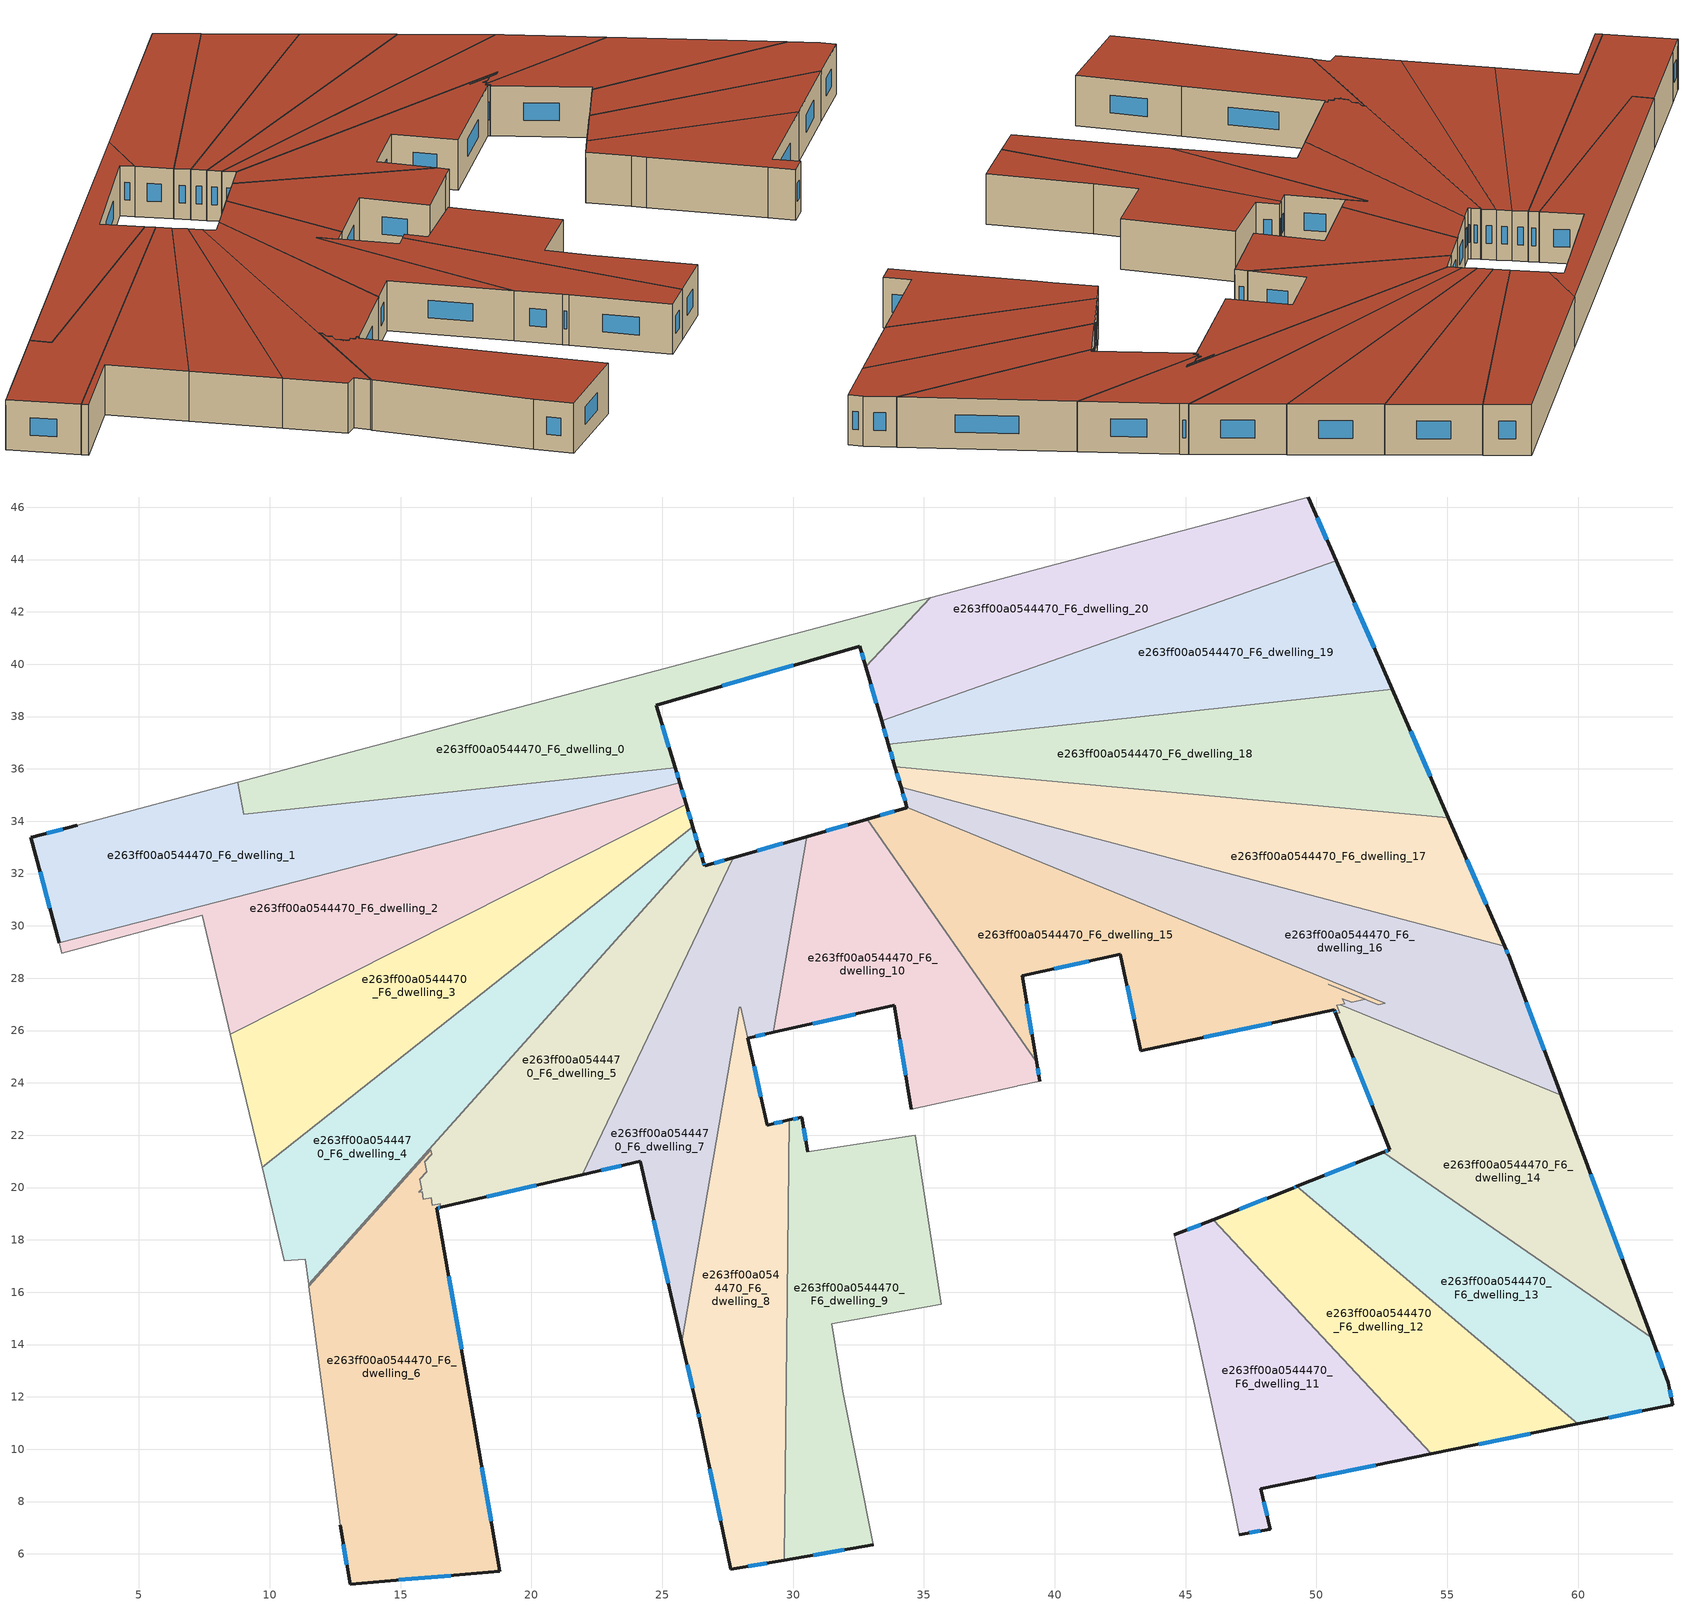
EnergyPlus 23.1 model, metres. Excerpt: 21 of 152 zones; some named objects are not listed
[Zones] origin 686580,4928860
e263ff00a0544470_F6_dwelling_0
 floor to e263ff00a0544470_F5_dwelling_0 (EU_floor_Construction): 35.23,42.54 32.77,39.91 32.54,40.69 24.77,38.44 25.49,36.05 9.01,34.26 8.79,35.49 z18
 wall outside (EU_wall_Construction): 25.49,36.05 24.77,38.44 32.54,40.69 32.77,39.91 z18:21
 wall to e263ff00a0544470_F6_dwelling_1 (EU_wall_Construction): 8.79,35.48 9.01,34.26 25.49,36.05 z18:21
 wall adiabatic (EU_wall_Construction): 35.23,42.54 8.79,35.49 z18:21
 wall to e263ff00a0544470_F6_dwelling_20 (EU_wall_Construction): 32.77,39.91 35.23,42.54 z18:21
 window (EU_Window_Construction): 32.62,40.43 32.7,40.16 / 27.3,39.17 30.02,39.96 / 25.26,36.82 25.01,37.66 z18.98:20.02
 roof outside (EU_roof_Construction): 32.77,39.91 35.23,42.54 8.79,35.49 9.01,34.26 25.49,36.05 24.77,38.44 32.54,40.69 z21
e263ff00a0544470_F6_dwelling_1
 floor to e263ff00a0544470_F5_dwelling_1 (EU_floor_Construction): 25.49,36.05 25.67,35.48 1.95,29.36 0.87,33.38 0.91,33.39 2.65,33.85 8.79,35.48 9.01,34.26 z18
 wall outside (EU_wall_Construction): 25.67,35.48 25.49,36.05 / 2.65,33.85 0.91,33.39 0.87,33.38 1.95,29.36 z18:21
 wall to e263ff00a0544470_F6_dwelling_2 (EU_wall_Construction): 1.95,29.36 25.67,35.48 z18:21
 wall adiabatic (EU_wall_Construction): 8.78,35.48 2.65,33.85 z18:21
 window (EU_Window_Construction): 25.61,35.66 25.55,35.86 / 1.22,32.07 1.6,30.67 / 2.09,33.7 1.47,33.54 z18.98:20.02
 roof outside (EU_roof_Construction): 25.67,35.48 25.49,36.05 9.01,34.26 8.79,35.48 2.65,33.85 0.91,33.39 0.87,33.38 1.95,29.36 z21
e263ff00a0544470_F6_dwelling_10
 floor to e263ff00a0544470_F5_dwelling_10 (EU_floor_Construction): 32.83,34.08 39.3,24.79 39.42,24.07 38.59,23.89 38.54,23.88 34.51,22.99 33.87,26.97 29.24,25.93 30.52,33.41 z18
 wall outside (EU_wall_Construction): 39.42,24.07 39.3,24.79 / 29.24,25.93 33.87,26.97 34.51,22.99 / 32.83,34.08 30.52,33.41 z18:21
 wall to e263ff00a0544470_F6_dwelling_15 (EU_wall_Construction): 39.3,24.79 32.83,34.08 z18:21
 wall adiabatic (EU_wall_Construction): 34.51,22.99 38.54,23.88 38.59,23.89 39.42,24.07 z18:21
 wall to e263ff00a0544470_F6_dwelling_7 (EU_wall_Construction): 30.52,33.41 29.24,25.93 z18:21
 window (EU_Window_Construction): 39.38,24.3 39.34,24.56 / 34.08,25.68 34.31,24.28 / 30.75,26.27 32.37,26.63 / 32.08,33.86 31.27,33.63 z18.98:20.02
 roof outside (EU_roof_Construction): 39.42,24.07 39.3,24.79 32.83,34.08 30.52,33.41 29.24,25.93 33.87,26.97 34.51,22.99 38.54,23.88 38.59,23.89 z21
e263ff00a0544470_F6_dwelling_11
 floor to e263ff00a0544470_F5_dwelling_11 (EU_floor_Construction): 46.06,18.78 54.39,9.83 47.87,8.5 48.23,6.95 47.05,6.74 46.74,8.26 45.3,14.9 45.12,15.72 44.57,18.19 z18
 wall outside (EU_wall_Construction): 46.06,18.78 44.57,18.19 / 47.05,6.74 48.23,6.95 47.87,8.5 54.39,9.83 z18:21
 wall adiabatic (EU_wall_Construction): 44.57,18.19 45.12,15.72 45.3,14.9 46.74,8.26 47.05,6.74 z18:21
 wall to e263ff00a0544470_F6_dwelling_12 (EU_wall_Construction): 54.39,9.83 46.06,18.78 z18:21
 window (EU_Window_Construction): 45.57,18.59 45.06,18.38 / 49.99,8.93 52.27,9.4 / 48.12,7.45 47.99,8 / 47.43,6.81 47.85,6.88 z18.98:20.02
 roof outside (EU_roof_Construction): 54.39,9.83 46.06,18.78 44.57,18.19 45.12,15.72 45.3,14.9 46.74,8.26 47.05,6.74 48.23,6.95 47.87,8.5 z21
e263ff00a0544470_F6_dwelling_12
 floor to e263ff00a0544470_F5_dwelling_12 (EU_floor_Construction): 59.98,10.97 54.39,9.83 46.06,18.78 49.09,19.98 49.25,20.04 z18
 wall outside (EU_wall_Construction): 49.25,20.04 49.09,19.98 46.06,18.78 / 54.39,9.83 59.98,10.97 z18:21
 wall to e263ff00a0544470_F6_dwelling_13 (EU_wall_Construction): 59.98,10.97 49.25,20.04 z18:21
 window (EU_Window_Construction): 49.2,20.02 49.15,20 / 56.21,10.2 58.16,10.6 / 48.11,19.59 47.04,19.17 z18.98:20.02
 roof outside (EU_roof_Construction): 59.98,10.97 49.25,20.04 49.09,19.98 46.06,18.78 54.39,9.83 z21
e263ff00a0544470_F6_dwelling_13
 floor to e263ff00a0544470_F5_dwelling_13 (EU_floor_Construction): 62.81,14.26 63.45,12.54 63.61,11.71 59.98,10.97 49.25,20.04 52.55,21.35 z18
 wall outside (EU_wall_Construction): 59.98,10.97 63.61,11.71 63.45,12.54 62.81,14.26 / 52.55,21.35 49.25,20.04 z18:21
 wall to e263ff00a0544470_F6_dwelling_14 (EU_wall_Construction): 62.81,14.26 52.55,21.35 z18:21
 window (EU_Window_Construction): 63.24,13.1 63.02,13.7 / 63.56,11.98 63.51,12.27 / 61.16,11.21 62.43,11.47 / 51.48,20.92 50.32,20.47 z18.98:20.02
 roof outside (EU_roof_Construction): 63.61,11.71 63.45,12.54 62.81,14.26 52.55,21.35 49.25,20.04 59.98,10.97 z21
e263ff00a0544470_F6_dwelling_14
 floor to e263ff00a0544470_F5_dwelling_14 (EU_floor_Construction): 59.35,23.53 62.81,14.26 52.55,21.35 52.8,21.45 50.74,26.65 50.89,26.68 50.78,26.96 50.91,26.99 z18
 wall outside (EU_wall_Construction): 50.74,26.65 52.8,21.45 52.55,21.35 / 62.81,14.26 59.35,23.53 z18:21
 wall to e263ff00a0544470_F6_dwelling_15 (EU_wall_Construction): 50.91,26.99 50.78,26.96 50.89,26.68 50.74,26.65 z18:21
 wall to e263ff00a0544470_F6_dwelling_16 (EU_wall_Construction): 59.35,23.53 50.91,26.99 z18:21
 window (EU_Window_Construction): 51.41,24.96 52.13,23.14 / 61.68,17.28 60.47,20.51 / 52.72,21.42 52.63,21.38 z18.98:20.02
 roof outside (EU_roof_Construction): 62.81,14.26 59.35,23.53 50.91,26.99 50.78,26.96 50.89,26.68 50.74,26.65 52.8,21.45 52.55,21.35 z21
e263ff00a0544470_F6_dwelling_15
 floor to e263ff00a0544470_F5_dwelling_15 (EU_floor_Construction): 50.46,27.76 51.86,27.19 51.34,27.08 51,27.22 51.07,27.02 50.78,26.96 50.89,26.68 50.74,26.65 50.68,26.79 43.28,25.23 42.51,28.91 38.75,28.09 39.3,24.79 32.83,34.08 34.35,34.52 34.35,34.53 52.62,27.04 52.36,26.99 z18
 wall outside (EU_wall_Construction): 34.35,34.53 34.35,34.52 32.83,34.08 / 39.3,24.79 38.75,28.09 42.51,28.91 43.28,25.23 50.68,26.79 50.74,26.65 z18:21
 wall to e263ff00a0544470_F6_dwelling_16 (EU_wall_Construction): 52.36,26.99 52.62,27.04 34.35,34.53 / 52.36,26.99 50.46,27.76 / 50.91,26.99 51.07,27.02 51,27.22 51.34,27.08 51.86,27.19 50.46,27.76 z18:21
 window (EU_Window_Construction): 50.7,26.74 50.72,26.69 / 45.69,25.74 48.28,26.28 / 42.76,27.71 43.03,26.43 / 39.98,28.36 41.29,28.64 / 39.13,25.86 38.93,27.02 / 33.86,34.38 33.33,34.22 z18.98:20.02
 roof outside (EU_roof_Construction): 52.36,26.99 52.62,27.04 34.35,34.53 34.35,34.52 32.83,34.08 39.3,24.79 38.75,28.09 42.51,28.91 43.28,25.23 50.68,26.79 50.74,26.65 50.89,26.68 50.78,26.96 51.07,27.02 51,27.22 51.34,27.08 51.86,27.19 50.46,27.76 z21
e263ff00a0544470_F6_dwelling_16
 floor to e263ff00a0544470_F5_dwelling_16 (EU_floor_Construction): 57.19,29.23 57.38,28.79 59.35,23.53 50.91,26.99 51.07,27.02 51,27.22 51.34,27.08 51.86,27.19 50.46,27.77 52.36,26.99 52.62,27.04 34.35,34.53 34.13,35.29 z18
 wall outside (EU_wall_Construction): 34.13,35.29 34.35,34.53 / 59.35,23.53 57.38,28.79 57.19,29.23 z18:21
 wall to e263ff00a0544470_F6_dwelling_17 (EU_wall_Construction): 57.19,29.23 34.13,35.29 z18:21
 window (EU_Window_Construction): 34.2,35.04 34.28,34.78 / 57.32,28.93 57.25,29.09 / 58.71,25.24 58.02,27.08 z18.98:20.02
 roof outside (EU_roof_Construction): 59.35,23.53 57.38,28.79 57.19,29.23 34.13,35.29 34.35,34.53 52.62,27.04 52.36,26.99 50.46,27.77 51.86,27.19 51.34,27.08 51,27.22 51.07,27.02 50.91,26.99 z21
e263ff00a0544470_F6_dwelling_17
 floor to e263ff00a0544470_F5_dwelling_17 (EU_floor_Construction): 55.05,34.13 57.19,29.23 34.13,35.29 33.89,36.09 z18
 wall outside (EU_wall_Construction): 33.89,36.09 34.13,35.29 / 57.19,29.23 55.05,34.13 z18:21
 wall to e263ff00a0544470_F6_dwelling_18 (EU_wall_Construction): 55.05,34.13 33.89,36.09 z18:21
 window (EU_Window_Construction): 33.97,35.83 34.05,35.55 / 56.49,30.82 55.74,32.53 z18.98:20.02
 roof outside (EU_roof_Construction): 57.19,29.23 55.05,34.13 33.89,36.09 34.13,35.29 z21
e263ff00a0544470_F6_dwelling_18
 floor to e263ff00a0544470_F5_dwelling_18 (EU_floor_Construction): 52.9,39.04 55.05,34.13 33.89,36.09 33.65,36.93 z18
 wall outside (EU_wall_Construction): 33.65,36.93 33.89,36.09 / 55.05,34.13 52.9,39.04 z18:21
 wall to e263ff00a0544470_F6_dwelling_19 (EU_wall_Construction): 52.9,39.04 33.65,36.93 z18:21
 window (EU_Window_Construction): 33.73,36.66 33.81,36.36 / 54.35,35.72 53.6,37.44 z18.98:20.02
 roof outside (EU_roof_Construction): 55.05,34.13 52.9,39.04 33.65,36.93 33.89,36.09 z21
e263ff00a0544470_F6_dwelling_19
 floor to e263ff00a0544470_F5_dwelling_19 (EU_floor_Construction): 50.75,43.95 52.9,39.04 33.65,36.93 33.38,37.83 z18
 wall outside (EU_wall_Construction): 33.38,37.83 33.65,36.93 / 52.9,39.04 50.75,43.95 z18:21
 wall to e263ff00a0544470_F6_dwelling_20 (EU_wall_Construction): 50.75,43.95 33.38,37.83 z18:21
 window (EU_Window_Construction): 33.47,37.54 33.56,37.22 / 52.2,40.64 51.45,42.35 z18.98:20.02
 roof outside (EU_roof_Construction): 52.9,39.04 50.75,43.95 33.38,37.83 33.65,36.93 z21
e263ff00a0544470_F6_dwelling_2
 floor to e263ff00a0544470_F5_dwelling_2 (EU_floor_Construction): 25.67,35.48 25.92,34.64 8.5,25.86 7.42,30.4 2.06,28.95 1.95,29.36 z18
 wall outside (EU_wall_Construction): 25.92,34.64 25.67,35.48 z18:21
 wall adiabatic (EU_wall_Construction): 1.95,29.36 2.06,28.95 7.42,30.4 8.5,25.86 z18:21
 wall to e263ff00a0544470_F6_dwelling_3 (EU_wall_Construction): 8.5,25.86 25.92,34.64 z18:21
 window (EU_Window_Construction): 25.84,34.91 25.75,35.21 z18.98:20.02
 roof outside (EU_roof_Construction): 25.92,34.64 25.67,35.48 1.95,29.36 2.06,28.95 7.42,30.4 8.5,25.86 z21
e263ff00a0544470_F6_dwelling_20
 floor to e263ff00a0544470_F5_dwelling_20 (EU_floor_Construction): 49.68,46.39 50.75,43.95 33.38,37.83 32.77,39.91 35.23,42.54 z18
 wall outside (EU_wall_Construction): 32.77,39.91 33.38,37.83 / 50.75,43.95 49.68,46.39 z18:21
 wall adiabatic (EU_wall_Construction): 49.68,46.39 35.23,42.54 z18:21
 window (EU_Window_Construction): 32.97,39.23 33.18,38.51 / 50.4,44.75 50.03,45.6 z18.98:20.02
 roof outside (EU_roof_Construction): 50.75,43.95 49.68,46.39 35.23,42.54 32.77,39.91 33.38,37.83 z21
e263ff00a0544470_F6_dwelling_3
 floor to e263ff00a0544470_F5_dwelling_3 (EU_floor_Construction): 25.92,34.64 26.17,33.79 9.71,20.77 8.5,25.86 z18
 wall outside (EU_wall_Construction): 26.17,33.79 25.92,34.64 z18:21
 wall to e263ff00a0544470_F6_dwelling_4 (EU_wall_Construction): 9.71,20.77 26.17,33.79 z18:21
 wall adiabatic (EU_wall_Construction): 8.5,25.86 9.71,20.77 z18:21
 window (EU_Window_Construction): 26.09,34.07 26,34.37 z18.98:20.02
 roof outside (EU_roof_Construction): 26.17,33.79 25.92,34.64 8.5,25.86 9.71,20.77 z21
e263ff00a0544470_F6_dwelling_4
 floor to e263ff00a0544470_F5_dwelling_4 (EU_floor_Construction): 26.17,33.79 26.41,33.01 11.49,16.3 11.36,17.26 10.55,17.21 9.71,20.77 z18
 wall outside (EU_wall_Construction): 26.41,33.01 26.17,33.79 z18:21
 wall to e263ff00a0544470_F6_dwelling_5 (EU_wall_Construction): 11.49,16.3 26.41,33.01 z18:21
 wall adiabatic (EU_wall_Construction): 9.71,20.77 10.55,17.21 11.36,17.26 11.49,16.3 z18:21
 window (EU_Window_Construction): 26.33,33.27 26.25,33.54 z18.98:20.02
 roof outside (EU_roof_Construction): 11.49,16.3 26.41,33.01 26.17,33.79 9.71,20.77 10.55,17.21 11.36,17.26 z21
e263ff00a0544470_F6_dwelling_5
 floor to e263ff00a0544470_F5_dwelling_5 (EU_floor_Construction): 27.72,32.61 21.95,20.49 16.54,19.24 16.51,19.39 16.22,19.32 16.17,19.62 15.88,19.55 15.83,19.85 15.7,19.82 15.81,19.94 15.74,20.32 16,20.6 15.93,20.98 16.19,21.26 16.16,21.45 11.5,16.23 11.49,16.3 26.41,33.01 26.42,32.96 26.58,32.45 26.62,32.29 z18
 wall outside (EU_wall_Construction): 26.57,32.45 26.42,32.96 26.41,33.01 / 27.72,32.61 26.62,32.29 26.58,32.45 / 16.54,19.24 21.95,20.49 z18:21
 wall to e263ff00a0544470_F6_dwelling_7 (EU_wall_Construction): 21.95,20.49 27.72,32.61 z18:21
 wall to e263ff00a0544470_F6_dwelling_6 (EU_wall_Construction): 11.5,16.23 16.16,21.45 16.19,21.26 15.93,20.98 16,20.6 15.74,20.32 15.81,19.94 15.7,19.82 15.83,19.85 15.88,19.55 16.17,19.62 16.22,19.32 16.51,19.39 16.54,19.24 z18:21
 wall adiabatic (EU_wall_Construction): 11.49,16.3 11.5,16.23 z18:21
 window (EU_Window_Construction): 26.53,32.62 26.47,32.79 / 26.61,32.34 26.59,32.4 / 27.37,32.5 26.98,32.39 / 18.3,19.65 20.19,20.08 z18.98:20.02
 roof outside (EU_roof_Construction): 21.95,20.49 27.72,32.61 26.62,32.29 26.58,32.45 26.42,32.96 26.41,33.01 11.49,16.3 11.5,16.23 16.16,21.45 16.19,21.26 15.93,20.98 16,20.6 15.74,20.32 15.81,19.94 15.7,19.82 15.83,19.85 15.88,19.55 16.17,19.62 16.22,19.32 16.51,19.39 16.54,19.24 z21
e263ff00a0544470_F6_dwelling_6
 floor to e263ff00a0544470_F5_dwelling_6 (EU_floor_Construction): 16.19,21.26 15.93,20.98 16,20.6 15.74,20.32 15.81,19.94 15.7,19.82 15.83,19.85 15.88,19.55 16.17,19.62 16.22,19.32 16.51,19.39 16.54,19.24 16.39,19.21 17.78,11.23 18.78,5.33 13.07,4.85 12.69,7.09 11.5,16.23 16.16,21.45 z18
 wall outside (EU_wall_Construction): 12.69,7.09 13.07,4.85 18.78,5.33 17.78,11.23 16.39,19.21 16.54,19.24 z18:21
 wall adiabatic (EU_wall_Construction): 11.5,16.23 12.69,7.09 z18:21
 window (EU_Window_Construction): 16.44,19.22 16.49,19.23 / 17.33,13.83 16.85,16.61 / 18.46,7.25 18.11,9.31 / 14.93,5.01 16.93,5.17 / 12.82,6.36 12.95,5.58 z18.98:20.02
 roof outside (EU_roof_Construction): 18.78,5.33 17.78,11.23 16.39,19.21 16.54,19.24 16.51,19.39 16.22,19.32 16.17,19.62 15.88,19.55 15.83,19.85 15.7,19.82 15.81,19.94 15.74,20.32 16,20.6 15.93,20.98 16.19,21.26 16.16,21.45 11.5,16.23 12.69,7.09 13.07,4.85 z21
e263ff00a0544470_F6_dwelling_7
 floor to e263ff00a0544470_F5_dwelling_7 (EU_floor_Construction): 30.52,33.41 29.24,25.93 28.26,25.71 28,26.89 27.94,26.89 25.75,14.09 24.16,21 21.95,20.49 27.72,32.61 z18
 wall outside (EU_wall_Construction): 30.52,33.41 27.72,32.61 / 28.26,25.71 29.24,25.93 / 21.95,20.49 24.16,21 25.75,14.09 z18:21
 wall to e263ff00a0544470_F6_dwelling_8 (EU_wall_Construction): 25.75,14.09 27.94,26.89 28,26.89 28.26,25.71 z18:21
 window (EU_Window_Construction): 29.61,33.15 28.63,32.87 / 28.58,25.78 28.93,25.86 / 24.68,18.75 25.24,16.33 / 22.67,20.66 23.44,20.83 z18.98:20.02
 roof outside (EU_roof_Construction): 25.75,14.09 27.94,26.89 28,26.89 28.26,25.71 29.24,25.93 30.52,33.41 27.72,32.61 21.95,20.49 24.16,21 z21
e263ff00a0544470_F6_dwelling_8
 floor to e263ff00a0544470_F5_dwelling_8 (EU_floor_Construction): 28,26.89 29.01,22.39 29.86,22.58 29.67,5.76 27.61,5.41 26.43,11.11 26.35,11.48 25.75,14.09 27.94,26.89 z18
 wall outside (EU_wall_Construction): 25.75,14.09 26.35,11.48 26.43,11.11 27.61,5.41 29.67,5.76 / 29.86,22.58 29.01,22.39 28.27,25.71 z18:21
 wall to e263ff00a0544470_F6_dwelling_9 (EU_wall_Construction): 29.67,5.76 29.86,22.58 z18:21
 window (EU_Window_Construction): 26.82,9.26 27.23,7.26 / 26.38,11.36 26.41,11.23 / 25.95,13.24 26.16,12.33 / 28.77,23.47 28.51,24.63 / 29.59,22.52 29.29,22.45 / 28.28,5.53 29,5.65 z18.98:20.02
 roof outside (EU_roof_Construction): 29.67,5.76 29.86,22.58 29.01,22.39 28,26.89 27.94,26.89 25.75,14.09 26.35,11.48 26.43,11.11 27.61,5.41 z21
e263ff00a0544470_F6_dwelling_9
 floor to e263ff00a0544470_F5_dwelling_9 (EU_floor_Construction): 34.67,21.99 35.67,15.55 31.47,14.79 31.89,12.22 33.07,6.35 29.67,5.76 29.86,22.58 30.32,22.69 30.56,21.36 z18
 wall outside (EU_wall_Construction): 29.67,5.76 33.07,6.35 / 30.56,21.36 30.32,22.69 29.86,22.58 z18:21
 wall adiabatic (EU_wall_Construction): 33.07,6.35 31.89,12.22 31.47,14.79 35.67,15.55 34.67,21.99 30.56,21.36 z18:21
 window (EU_Window_Construction): 30.78,5.95 31.96,6.16 / 30.17,22.66 30.01,22.62 / 30.49,21.79 30.4,22.26 z18.98:20.02
 roof outside (EU_roof_Construction): 33.07,6.35 31.89,12.22 31.47,14.79 35.67,15.55 34.67,21.99 30.56,21.36 30.32,22.69 29.86,22.58 29.67,5.76 z21
[Building]
EU S2 Campaign: North Axis=0; Terrain=City; Solar Distribution=FullExterior
[Site:Location]
Bologna: Latitude=44.5; Longitude=11.25; Time Zone=1; Elevation=37
[SizingPeriod:WeatherFileDays]
AnnualSizingPeriod: Begin Month=1; Begin Day of Month=1; End Month=12; End Day of Month=31; Day of Week for Start Day=Monday; Use Weather File Daylight Saving Period=No; Use Weather File Rain and Snow Indicators=No
[MATERIAL]
EU_InternalMass_Material: Roughness=MediumRough; Thickness=0.1; Conductivity=1; Density=1800; Specific Heat=900; Thermal Absorptance=0.9; Solar Absorptance=0.7; Visible Absorptance=0.7
[MATERIAL:NOMASS] Roughness=MediumRough; Thermal Absorptance=0.9; Solar Absorptance=0.7; Visible Absorptance=0.7
Name | Thermal Resistance
EU_wall_NoMass | 0.905828
EU_roof_NoMass | 0.37593
EU_floor_NoMass | 0.67114
[WINDOWMATERIAL:SIMPLEGLAZINGSYSTEM]
EU_Window_SimpleGlazing: UFactor=4.52486; Solar Heat Gain Coefficient=0.85; Visible Transmittance=0.85
[CONSTRUCTION]
EU_wall_Construction: EU_wall_NoMass
EU_roof_Construction: EU_roof_NoMass
EU_floor_Construction: EU_floor_NoMass
EU_Window_Construction: EU_Window_SimpleGlazing
EU_InternalMass_Construction: EU_InternalMass_Material
[ZONE] Type=1; Multiplier=1; Ceiling Height=autocalculate; Floor Area=autocalculate; Part of Total Floor Area=Yes
Name | Volume
e263ff00a0544470_F6_dwelling_0 | 159.512
e263ff00a0544470_F6_dwelling_1 | 189.717
e263ff00a0544470_F6_dwelling_10 | 166.035
e263ff00a0544470_F6_dwelling_11 | 151.511
e263ff00a0544470_F6_dwelling_12 | 153.279
e263ff00a0544470_F6_dwelling_13 | 161.728
e263ff00a0544470_F6_dwelling_14 | 168.712
e263ff00a0544470_F6_dwelling_15 | 197.116
e263ff00a0544470_F6_dwelling_16 | 191.826
e263ff00a0544470_F6_dwelling_17 | 174.618
e263ff00a0544470_F6_dwelling_18 | 174.612
e263ff00a0544470_F6_dwelling_19 | 174.643
e263ff00a0544470_F6_dwelling_2 | 174.596
e263ff00a0544470_F6_dwelling_20 | 174.598
e263ff00a0544470_F6_dwelling_3 | 174.573
e263ff00a0544470_F6_dwelling_4 | 171.186
e263ff00a0544470_F6_dwelling_5 | 164.773
e263ff00a0544470_F6_dwelling_6 | 228.365
e263ff00a0544470_F6_dwelling_7 | 165.778
e263ff00a0544470_F6_dwelling_8 | 173.911
e263ff00a0544470_F6_dwelling_9 | 175.679
[INTERNALMASS] Construction=EU_InternalMass_Construction
Name | Zone or ZoneList | Surface Area
e263ff00a0544470_F6_dwelling_0_EU_InternalMass | e263ff00a0544470_F6_dwelling_0 | 53.1705
e263ff00a0544470_F6_dwelling_1_EU_InternalMass | e263ff00a0544470_F6_dwelling_1 | 63.2397
e263ff00a0544470_F6_dwelling_2_EU_InternalMass | e263ff00a0544470_F6_dwelling_2 | 58.1989
e263ff00a0544470_F6_dwelling_3_EU_InternalMass | e263ff00a0544470_F6_dwelling_3 | 58.1907
e263ff00a0544470_F6_dwelling_4_EU_InternalMass | e263ff00a0544470_F6_dwelling_4 | 57.0618
e263ff00a0544470_F6_dwelling_5_EU_InternalMass | e263ff00a0544470_F6_dwelling_5 | 54.9228
e263ff00a0544470_F6_dwelling_6_EU_InternalMass | e263ff00a0544470_F6_dwelling_6 | 76.119
e263ff00a0544470_F6_dwelling_7_EU_InternalMass | e263ff00a0544470_F6_dwelling_7 | 55.26
e263ff00a0544470_F6_dwelling_8_EU_InternalMass | e263ff00a0544470_F6_dwelling_8 | 57.9711
e263ff00a0544470_F6_dwelling_9_EU_InternalMass | e263ff00a0544470_F6_dwelling_9 | 58.561
e263ff00a0544470_F6_dwelling_10_EU_InternalMass | e263ff00a0544470_F6_dwelling_10 | 55.3426
e263ff00a0544470_F6_dwelling_11_EU_InternalMass | e263ff00a0544470_F6_dwelling_11 | 50.5046
e263ff00a0544470_F6_dwelling_12_EU_InternalMass | e263ff00a0544470_F6_dwelling_12 | 51.0924
e263ff00a0544470_F6_dwelling_13_EU_InternalMass | e263ff00a0544470_F6_dwelling_13 | 53.908
e263ff00a0544470_F6_dwelling_14_EU_InternalMass | e263ff00a0544470_F6_dwelling_14 | 56.2349
e263ff00a0544470_F6_dwelling_15_EU_InternalMass | e263ff00a0544470_F6_dwelling_15 | 65.7044
e263ff00a0544470_F6_dwelling_16_EU_InternalMass | e263ff00a0544470_F6_dwelling_16 | 63.9426
e263ff00a0544470_F6_dwelling_17_EU_InternalMass | e263ff00a0544470_F6_dwelling_17 | 58.2062
e263ff00a0544470_F6_dwelling_18_EU_InternalMass | e263ff00a0544470_F6_dwelling_18 | 58.2036
e263ff00a0544470_F6_dwelling_19_EU_InternalMass | e263ff00a0544470_F6_dwelling_19 | 58.2146
e263ff00a0544470_F6_dwelling_20_EU_InternalMass | e263ff00a0544470_F6_dwelling_20 | 58.1995
[OTHEREQUIPMENT] Fuel Type=Electricity; Design Level Calculation Method=Watts/Area; Power per Zone Floor Area=1; Fraction Latent=0; Fraction Radiant=0; Fraction Lost=0; Carbon Dioxide Generation Rate=0; EndUse Subcategory=EU_Step8_InternalGains
Name | Zone or ZoneList or Space or SpaceList | Schedule
EU_Step8_InternalGain_e263ff00a0544470_F6_dwelling_0_f000 | e263ff00a0544470_F6_dwelling_0 | EU_Step8_GainSchedule_e263ff00a0544470_F6_dwelling_0_f000
EU_Step8_InternalGain_e263ff00a0544470_F6_dwelling_1_f000 | e263ff00a0544470_F6_dwelling_1 | EU_Step8_GainSchedule_e263ff00a0544470_F6_dwelling_1_f000
EU_Step8_InternalGain_e263ff00a0544470_F6_dwelling_2_f000 | e263ff00a0544470_F6_dwelling_2 | EU_Step8_GainSchedule_e263ff00a0544470_F6_dwelling_2_f000
EU_Step8_InternalGain_e263ff00a0544470_F6_dwelling_3_f000 | e263ff00a0544470_F6_dwelling_3 | EU_Step8_GainSchedule_e263ff00a0544470_F6_dwelling_3_f000
EU_Step8_InternalGain_e263ff00a0544470_F6_dwelling_4_f000 | e263ff00a0544470_F6_dwelling_4 | EU_Step8_GainSchedule_e263ff00a0544470_F6_dwelling_4_f000
EU_Step8_InternalGain_e263ff00a0544470_F6_dwelling_5_f000 | e263ff00a0544470_F6_dwelling_5 | EU_Step8_GainSchedule_e263ff00a0544470_F6_dwelling_5_f000
EU_Step8_InternalGain_e263ff00a0544470_F6_dwelling_6_f000 | e263ff00a0544470_F6_dwelling_6 | EU_Step8_GainSchedule_e263ff00a0544470_F6_dwelling_6_f000
EU_Step8_InternalGain_e263ff00a0544470_F6_dwelling_7_f000 | e263ff00a0544470_F6_dwelling_7 | EU_Step8_GainSchedule_e263ff00a0544470_F6_dwelling_7_f000
EU_Step8_InternalGain_e263ff00a0544470_F6_dwelling_8_f000 | e263ff00a0544470_F6_dwelling_8 | EU_Step8_GainSchedule_e263ff00a0544470_F6_dwelling_8_f000
EU_Step8_InternalGain_e263ff00a0544470_F6_dwelling_9_f000 | e263ff00a0544470_F6_dwelling_9 | EU_Step8_GainSchedule_e263ff00a0544470_F6_dwelling_9_f000
EU_Step8_InternalGain_e263ff00a0544470_F6_dwelling_10_f000 | e263ff00a0544470_F6_dwelling_10 | EU_Step8_GainSchedule_e263ff00a0544470_F6_dwelling_10_f000
EU_Step8_InternalGain_e263ff00a0544470_F6_dwelling_11_f000 | e263ff00a0544470_F6_dwelling_11 | EU_Step8_GainSchedule_e263ff00a0544470_F6_dwelling_11_f000
EU_Step8_InternalGain_e263ff00a0544470_F6_dwelling_12_f000 | e263ff00a0544470_F6_dwelling_12 | EU_Step8_GainSchedule_e263ff00a0544470_F6_dwelling_12_f000
EU_Step8_InternalGain_e263ff00a0544470_F6_dwelling_13_f000 | e263ff00a0544470_F6_dwelling_13 | EU_Step8_GainSchedule_e263ff00a0544470_F6_dwelling_13_f000
EU_Step8_InternalGain_e263ff00a0544470_F6_dwelling_14_f000 | e263ff00a0544470_F6_dwelling_14 | EU_Step8_GainSchedule_e263ff00a0544470_F6_dwelling_14_f000
EU_Step8_InternalGain_e263ff00a0544470_F6_dwelling_15_f000 | e263ff00a0544470_F6_dwelling_15 | EU_Step8_GainSchedule_e263ff00a0544470_F6_dwelling_15_f000
EU_Step8_InternalGain_e263ff00a0544470_F6_dwelling_16_f000 | e263ff00a0544470_F6_dwelling_16 | EU_Step8_GainSchedule_e263ff00a0544470_F6_dwelling_16_f000
EU_Step8_InternalGain_e263ff00a0544470_F6_dwelling_17_f000 | e263ff00a0544470_F6_dwelling_17 | EU_Step8_GainSchedule_e263ff00a0544470_F6_dwelling_17_f000
EU_Step8_InternalGain_e263ff00a0544470_F6_dwelling_18_f000 | e263ff00a0544470_F6_dwelling_18 | EU_Step8_GainSchedule_e263ff00a0544470_F6_dwelling_18_f000
EU_Step8_InternalGain_e263ff00a0544470_F6_dwelling_19_f000 | e263ff00a0544470_F6_dwelling_19 | EU_Step8_GainSchedule_e263ff00a0544470_F6_dwelling_19_f000
EU_Step8_InternalGain_e263ff00a0544470_F6_dwelling_20_f000 | e263ff00a0544470_F6_dwelling_20 | EU_Step8_GainSchedule_e263ff00a0544470_F6_dwelling_20_f000
[ZONEVENTILATION:DESIGNFLOWRATE] Schedule=EU_AlwaysOn; Design Flow Rate Calculation Method=AirChanges/Hour; Air Changes per Hour=0.73129; Ventilation Type=Natural; Fan Pressure Rise=0; Fan Total Efficiency=1; Constant Term Coefficient=1; Temperature Term Coefficient=0; Velocity Term Coefficient=0; Velocity Squared Term Coefficient=0; Minimum Indoor Temperature=-100; Maximum Indoor Temperature=100; Delta Temperature=-100; Minimum Outdoor Temperature=-100; Maximum Outdoor Temperature=100; Maximum Wind Speed=40
Name | Zone or ZoneList or Space or SpaceList
EU_ConstantAir_e263ff00a0544470_F6_dwelling_0 | e263ff00a0544470_F6_dwelling_0
EU_ConstantAir_e263ff00a0544470_F6_dwelling_1 | e263ff00a0544470_F6_dwelling_1
EU_ConstantAir_e263ff00a0544470_F6_dwelling_2 | e263ff00a0544470_F6_dwelling_2
EU_ConstantAir_e263ff00a0544470_F6_dwelling_3 | e263ff00a0544470_F6_dwelling_3
EU_ConstantAir_e263ff00a0544470_F6_dwelling_4 | e263ff00a0544470_F6_dwelling_4
EU_ConstantAir_e263ff00a0544470_F6_dwelling_5 | e263ff00a0544470_F6_dwelling_5
EU_ConstantAir_e263ff00a0544470_F6_dwelling_6 | e263ff00a0544470_F6_dwelling_6
EU_ConstantAir_e263ff00a0544470_F6_dwelling_7 | e263ff00a0544470_F6_dwelling_7
EU_ConstantAir_e263ff00a0544470_F6_dwelling_8 | e263ff00a0544470_F6_dwelling_8
EU_ConstantAir_e263ff00a0544470_F6_dwelling_9 | e263ff00a0544470_F6_dwelling_9
EU_ConstantAir_e263ff00a0544470_F6_dwelling_10 | e263ff00a0544470_F6_dwelling_10
EU_ConstantAir_e263ff00a0544470_F6_dwelling_11 | e263ff00a0544470_F6_dwelling_11
EU_ConstantAir_e263ff00a0544470_F6_dwelling_12 | e263ff00a0544470_F6_dwelling_12
EU_ConstantAir_e263ff00a0544470_F6_dwelling_13 | e263ff00a0544470_F6_dwelling_13
EU_ConstantAir_e263ff00a0544470_F6_dwelling_14 | e263ff00a0544470_F6_dwelling_14
EU_ConstantAir_e263ff00a0544470_F6_dwelling_15 | e263ff00a0544470_F6_dwelling_15
EU_ConstantAir_e263ff00a0544470_F6_dwelling_16 | e263ff00a0544470_F6_dwelling_16
EU_ConstantAir_e263ff00a0544470_F6_dwelling_17 | e263ff00a0544470_F6_dwelling_17
EU_ConstantAir_e263ff00a0544470_F6_dwelling_18 | e263ff00a0544470_F6_dwelling_18
EU_ConstantAir_e263ff00a0544470_F6_dwelling_19 | e263ff00a0544470_F6_dwelling_19
EU_ConstantAir_e263ff00a0544470_F6_dwelling_20 | e263ff00a0544470_F6_dwelling_20
[HVACTEMPLATE:ZONE:IDEALLOADSAIRSYSTEM] System Availability Schedule=EU_AlwaysOn; Maximum Heating Supply Air Temperature=50; Minimum Cooling Supply Air Temperature=13; Maximum Heating Supply Air Humidity Ratio=0.0156; Minimum Cooling Supply Air Humidity Ratio=0.0077; Heating Limit=NoLimit; Cooling Limit=NoLimit; Heating Availability Schedule=EU_AlwaysOn; Cooling Availability Schedule=EU_CoolingOff; Dehumidification Control Type=ConstantSensibleHeatRatio; Cooling Sensible Heat Ratio=0.7; Dehumidification Setpoint=60; Humidification Control Type=None; Humidification Setpoint=30; Outdoor Air Method=None; Outdoor Air Flow Rate per Person=0.00944; Outdoor Air Flow Rate per Zone Floor Area=0; Outdoor Air Flow Rate per Zone=0; Demand Controlled Ventilation Type=None; Outdoor Air Economizer Type=NoEconomizer; Heat Recovery Type=None; Sensible Heat Recovery Effectiveness=0.7; Latent Heat Recovery Effectiveness=0.65
Name | Template Thermostat
e263ff00a0544470_F6_dwelling_0 | EU_HeatOnly_e263ff00a0544470_F6_dwelling_0
e263ff00a0544470_F6_dwelling_1 | EU_HeatOnly_e263ff00a0544470_F6_dwelling_1
e263ff00a0544470_F6_dwelling_2 | EU_HeatOnly_e263ff00a0544470_F6_dwelling_2
e263ff00a0544470_F6_dwelling_3 | EU_HeatOnly_e263ff00a0544470_F6_dwelling_3
e263ff00a0544470_F6_dwelling_4 | EU_HeatOnly_e263ff00a0544470_F6_dwelling_4
e263ff00a0544470_F6_dwelling_5 | EU_HeatOnly_e263ff00a0544470_F6_dwelling_5
e263ff00a0544470_F6_dwelling_6 | EU_HeatOnly_e263ff00a0544470_F6_dwelling_6
e263ff00a0544470_F6_dwelling_7 | EU_HeatOnly_e263ff00a0544470_F6_dwelling_7
e263ff00a0544470_F6_dwelling_8 | EU_HeatOnly_e263ff00a0544470_F6_dwelling_8
e263ff00a0544470_F6_dwelling_9 | EU_HeatOnly_e263ff00a0544470_F6_dwelling_9
e263ff00a0544470_F6_dwelling_10 | EU_HeatOnly_e263ff00a0544470_F6_dwelling_10
e263ff00a0544470_F6_dwelling_11 | EU_HeatOnly_e263ff00a0544470_F6_dwelling_11
e263ff00a0544470_F6_dwelling_12 | EU_HeatOnly_e263ff00a0544470_F6_dwelling_12
e263ff00a0544470_F6_dwelling_13 | EU_HeatOnly_e263ff00a0544470_F6_dwelling_13
e263ff00a0544470_F6_dwelling_14 | EU_HeatOnly_e263ff00a0544470_F6_dwelling_14
e263ff00a0544470_F6_dwelling_15 | EU_HeatOnly_e263ff00a0544470_F6_dwelling_15
e263ff00a0544470_F6_dwelling_16 | EU_HeatOnly_e263ff00a0544470_F6_dwelling_16
e263ff00a0544470_F6_dwelling_17 | EU_HeatOnly_e263ff00a0544470_F6_dwelling_17
e263ff00a0544470_F6_dwelling_18 | EU_HeatOnly_e263ff00a0544470_F6_dwelling_18
e263ff00a0544470_F6_dwelling_19 | EU_HeatOnly_e263ff00a0544470_F6_dwelling_19
e263ff00a0544470_F6_dwelling_20 | EU_HeatOnly_e263ff00a0544470_F6_dwelling_20
[SIZING:ZONE] Zone Cooling Design Supply Air Temperature Input Method=SupplyAirTemperature; Zone Cooling Design Supply Air Temperature=13; Zone Heating Design Supply Air Temperature Input Method=SupplyAirTemperature; Zone Heating Design Supply Air Temperature=50; Zone Cooling Design Supply Air Humidity Ratio=0.008; Zone Heating Design Supply Air Humidity Ratio=0.008; Cooling Design Air Flow Method=DesignDay; Cooling Design Air Flow Rate=0; Cooling Minimum Air Flow per Zone Floor Area=0.000762; Cooling Minimum Air Flow=0; Cooling Minimum Air Flow Fraction=0.2; Heating Design Air Flow Method=DesignDay; Heating Design Air Flow Rate=0; Heating Maximum Air Flow per Zone Floor Area=0.002032; Heating Maximum Air Flow=0.141576; Heating Maximum Air Flow Fraction=0.3; Account for Dedicated Outdoor Air System=No; Dedicated Outdoor Air System Control Strategy=NeutralSupplyAir; Dedicated Outdoor Air Low Setpoint Temperature for Design=autosize; Dedicated Outdoor Air High Setpoint Temperature for Design=autosize; Zone Load Sizing Method=Sensible Load Only No Latent Load; Zone Latent Cooling Design Supply Air Humidity Ratio Input Method=HumidityRatioDifference; Zone Cooling Design Supply Air Humidity Ratio Difference=0.005; Zone Latent Heating Design Supply Air Humidity Ratio Input Method=HumidityRatioDifference; Zone Humidification Design Supply Air Humidity Ratio Difference=0.005
e263ff00a0544470_F6_dwelling_0; e263ff00a0544470_F6_dwelling_1; e263ff00a0544470_F6_dwelling_2; e263ff00a0544470_F6_dwelling_3; e263ff00a0544470_F6_dwelling_4; e263ff00a0544470_F6_dwelling_5; e263ff00a0544470_F6_dwelling_6; e263ff00a0544470_F6_dwelling_7; e263ff00a0544470_F6_dwelling_8; e263ff00a0544470_F6_dwelling_9; e263ff00a0544470_F6_dwelling_10; e263ff00a0544470_F6_dwelling_11; e263ff00a0544470_F6_dwelling_12; e263ff00a0544470_F6_dwelling_13; e263ff00a0544470_F6_dwelling_14; e263ff00a0544470_F6_dwelling_15; e263ff00a0544470_F6_dwelling_16; e263ff00a0544470_F6_dwelling_17; e263ff00a0544470_F6_dwelling_18; e263ff00a0544470_F6_dwelling_19; e263ff00a0544470_F6_dwelling_20
[SCHEDULE:CONSTANT]
Name | Hourly Value
EU_AlwaysOn | 1
EU_CoolingOff | 0
[SCHEDULE:FILE] Column Number=1; Rows to Skip at Top=0; Number of Hours of Data=8760; Column Separator=Comma; Interpolate to Timestep=No; Minutes per Item=60; Adjust Schedule for Daylight Savings=Yes
Name | File
EU_Step8_GainSchedule_e263ff00a0544470_F6_dwelling_0_f000 | ../../schedules/e263ff00a0544470/e263ff00a0544470_F6_dwelling_0_f000_gain.csv
EU_Step8_GainSchedule_e263ff00a0544470_F6_dwelling_1_f000 | ../../schedules/e263ff00a0544470/e263ff00a0544470_F6_dwelling_1_f000_gain.csv
EU_Step8_GainSchedule_e263ff00a0544470_F6_dwelling_2_f000 | ../../schedules/e263ff00a0544470/e263ff00a0544470_F6_dwelling_2_f000_gain.csv
EU_Step8_GainSchedule_e263ff00a0544470_F6_dwelling_3_f000 | ../../schedules/e263ff00a0544470/e263ff00a0544470_F6_dwelling_3_f000_gain.csv
EU_Step8_GainSchedule_e263ff00a0544470_F6_dwelling_4_f000 | ../../schedules/e263ff00a0544470/e263ff00a0544470_F6_dwelling_4_f000_gain.csv
EU_Step8_GainSchedule_e263ff00a0544470_F6_dwelling_5_f000 | ../../schedules/e263ff00a0544470/e263ff00a0544470_F6_dwelling_5_f000_gain.csv
EU_Step8_GainSchedule_e263ff00a0544470_F6_dwelling_6_f000 | ../../schedules/e263ff00a0544470/e263ff00a0544470_F6_dwelling_6_f000_gain.csv
EU_Step8_GainSchedule_e263ff00a0544470_F6_dwelling_7_f000 | ../../schedules/e263ff00a0544470/e263ff00a0544470_F6_dwelling_7_f000_gain.csv
EU_Step8_GainSchedule_e263ff00a0544470_F6_dwelling_8_f000 | ../../schedules/e263ff00a0544470/e263ff00a0544470_F6_dwelling_8_f000_gain.csv
EU_Step8_GainSchedule_e263ff00a0544470_F6_dwelling_9_f000 | ../../schedules/e263ff00a0544470/e263ff00a0544470_F6_dwelling_9_f000_gain.csv
EU_Step8_GainSchedule_e263ff00a0544470_F6_dwelling_10_f000 | ../../schedules/e263ff00a0544470/e263ff00a0544470_F6_dwelling_10_f000_gain.csv
EU_Step8_GainSchedule_e263ff00a0544470_F6_dwelling_11_f000 | ../../schedules/e263ff00a0544470/e263ff00a0544470_F6_dwelling_11_f000_gain.csv
EU_Step8_GainSchedule_e263ff00a0544470_F6_dwelling_12_f000 | ../../schedules/e263ff00a0544470/e263ff00a0544470_F6_dwelling_12_f000_gain.csv
EU_Step8_GainSchedule_e263ff00a0544470_F6_dwelling_13_f000 | ../../schedules/e263ff00a0544470/e263ff00a0544470_F6_dwelling_13_f000_gain.csv
EU_Step8_GainSchedule_e263ff00a0544470_F6_dwelling_14_f000 | ../../schedules/e263ff00a0544470/e263ff00a0544470_F6_dwelling_14_f000_gain.csv
EU_Step8_GainSchedule_e263ff00a0544470_F6_dwelling_15_f000 | ../../schedules/e263ff00a0544470/e263ff00a0544470_F6_dwelling_15_f000_gain.csv
EU_Step8_GainSchedule_e263ff00a0544470_F6_dwelling_16_f000 | ../../schedules/e263ff00a0544470/e263ff00a0544470_F6_dwelling_16_f000_gain.csv
EU_Step8_GainSchedule_e263ff00a0544470_F6_dwelling_17_f000 | ../../schedules/e263ff00a0544470/e263ff00a0544470_F6_dwelling_17_f000_gain.csv
EU_Step8_GainSchedule_e263ff00a0544470_F6_dwelling_18_f000 | ../../schedules/e263ff00a0544470/e263ff00a0544470_F6_dwelling_18_f000_gain.csv
EU_Step8_GainSchedule_e263ff00a0544470_F6_dwelling_19_f000 | ../../schedules/e263ff00a0544470/e263ff00a0544470_F6_dwelling_19_f000_gain.csv
EU_Step8_GainSchedule_e263ff00a0544470_F6_dwelling_20_f000 | ../../schedules/e263ff00a0544470/e263ff00a0544470_F6_dwelling_20_f000_gain.csv
